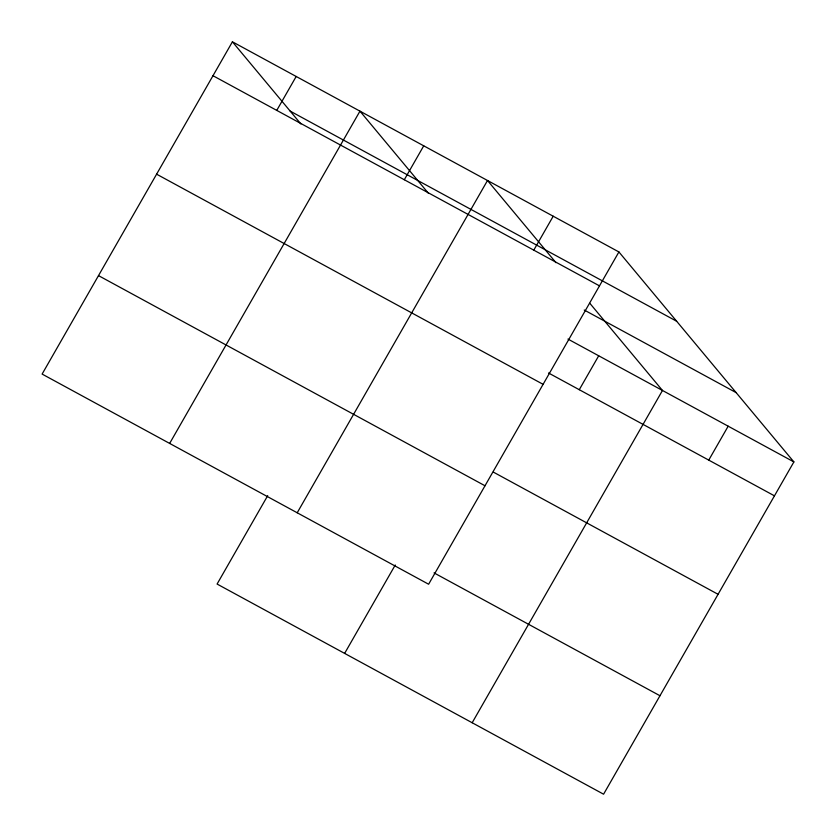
<?xml version="1.0" encoding="UTF-8"?>
<svg xmlns="http://www.w3.org/2000/svg" width="836" height="836" viewBox="0 0 836 836"><rect width="100%" height="100%" fill="white"/><g stroke="black" fill="none" stroke-linecap="round" stroke-linejoin="round"><path stroke-width="1.25" d="M232.418 41.8L42.113 374.079L428.617 584.228L618.912 251.949L232.418 41.8L300.897 123.979M276.758 110.394L296.184 76.473M169.656 443.425L359.961 111.146L428.44 193.325M404.31 179.74L423.727 145.83M267.708 495.654L217.088 584.05L603.582 794.2L793.886 461.921L618.912 251.949M297.208 512.781L487.503 180.503L555.982 262.682M533.786 250.142L553.202 216.221M344.631 653.397L395.25 565.011M579.275 389.712L598.701 355.791M472.173 722.753L662.478 390.464L589.861 303.332M708.75 460.113L728.177 426.193M290.155 111.094L676.648 321.243M212.992 75.721L599.485 285.87M584.239 310.031L736.14 392.627M567.957 339.071L793.886 461.921M548.531 372.992L774.46 495.842M156.604 174.181L543.097 384.33M493.282 472.068L718.072 594.302M98.502 275.619L485.005 485.768M434.051 572.9L659.97 695.74"/></g></svg>
